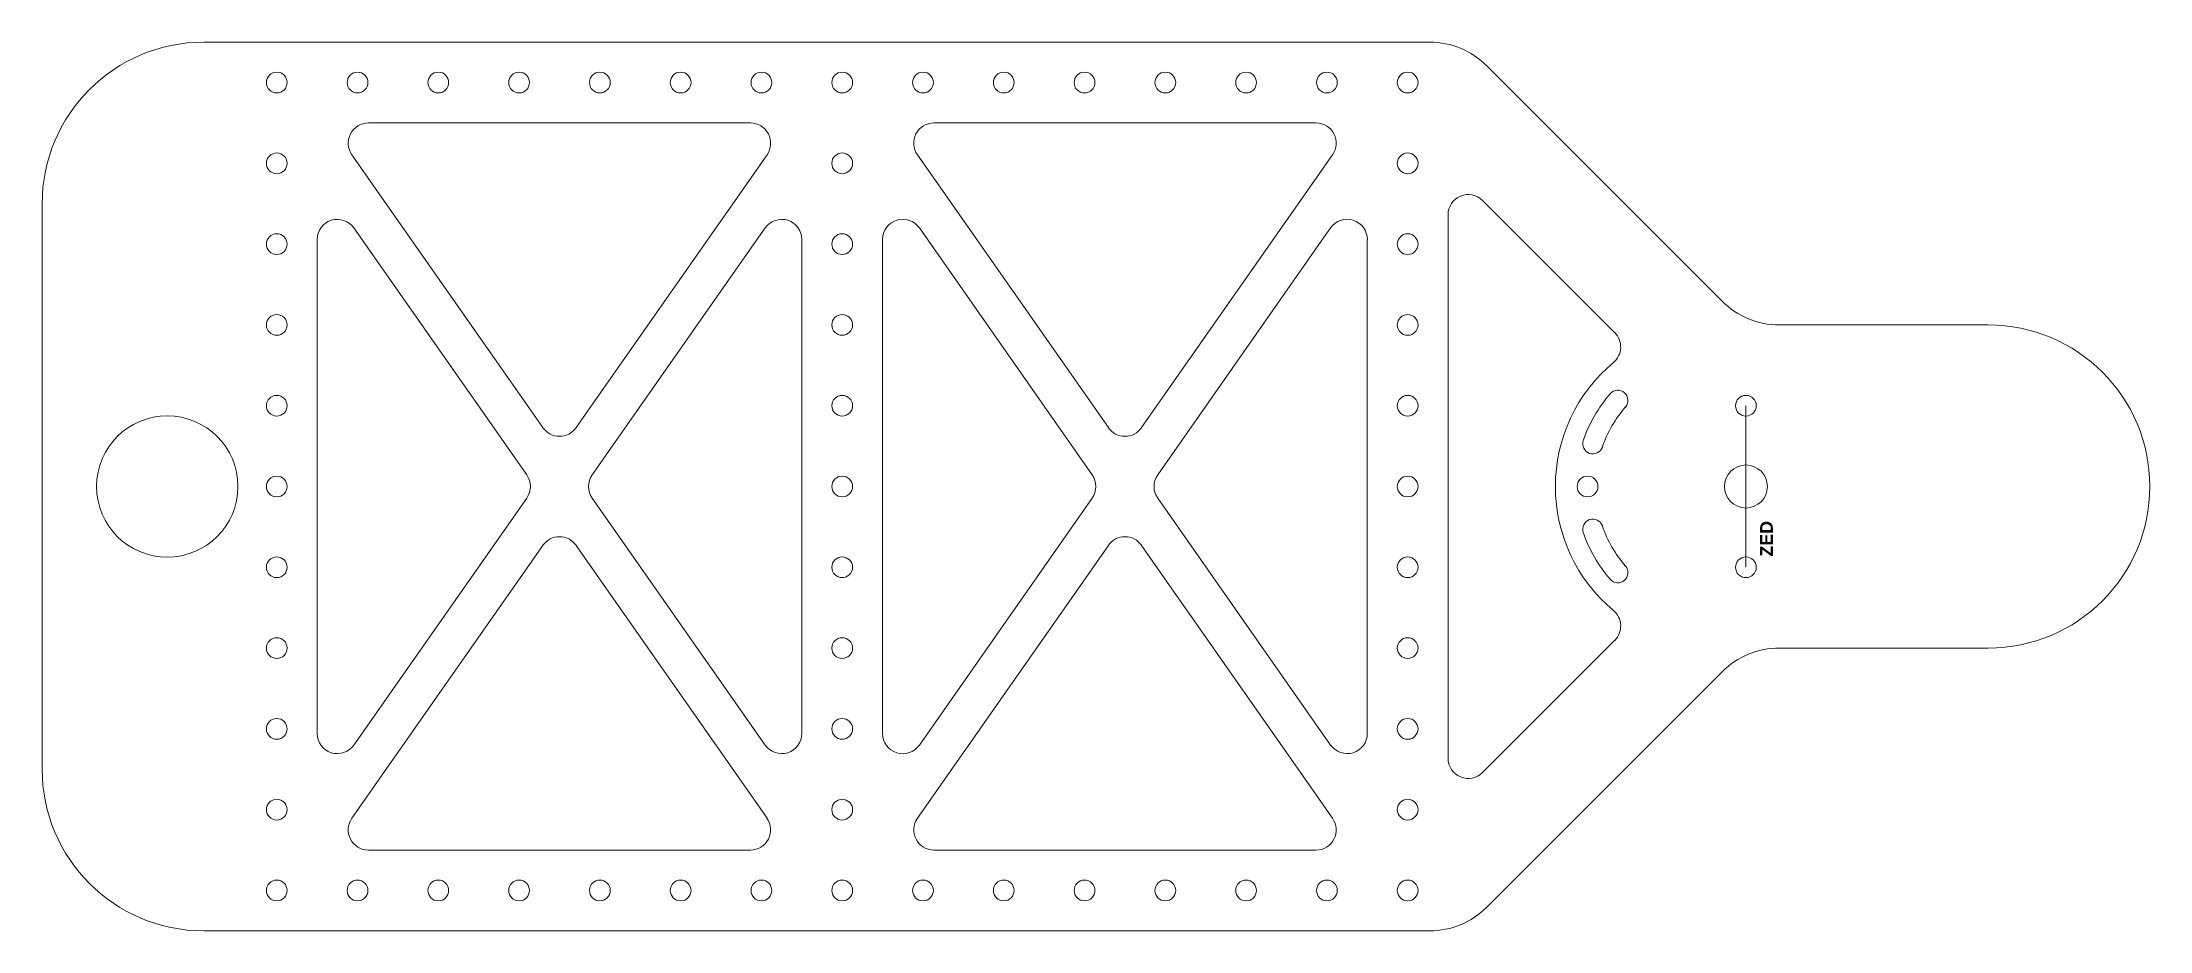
# Model space of a CAD drawing. Header units: millimetres. Extents: x 0 to 331, y 0 to 140.
import ezdxf

# ---------------------------------------------------------------- set-up
doc = ezdxf.new("R2010")
doc.units = ezdxf.units.MM
doc.layers.add('CUT', color=1, linetype='Continuous', lineweight=0)
doc.layers.add('ENGRAVE', color=5, linetype='Continuous', lineweight=0)
doc.styles.get("Standard").update_dxf_attribs({"font": 'arial.ttf'})

msp = doc.modelspace()

# ---------------------------------------------------------------- linework, layer by layer
at = {"layer": 'CUT', "lineweight": 0}
for p, q in [((218.15, 139.7), (25.4, 139.7)), ((264.14, 98.97), (227.13, 135.98)), ((111.36, 127), (51.3, 127)), ((200.26, 127), (140.2, 127)), ((48.7, 122), (78.73, 79.1)), ((83.93, 79.1), (113.96, 122)), ((137.6, 122), (167.63, 79.1)), ((172.83, 79.1), (202.86, 122)), ((0, 114.3), (0, 25.4)), ((247.24, 94.03), (226.45, 114.82)), ((76.18, 71.67), (49.01, 110.49)), ((113.65, 110.49), (86.48, 71.67)), ((165.08, 71.67), (137.91, 110.49)), ((202.55, 110.49), (175.38, 71.67)), ((221.03, 112.57), (221.03, 27.13)), ((43.23, 108.67), (43.23, 31.03)), ((119.43, 31.03), (119.43, 108.67)), ((132.13, 108.67), (132.13, 31.03)), ((208.33, 31.03), (208.33, 108.67)), ((305.96, 95.25), (273.12, 95.25)), ((49.01, 29.21), (76.18, 68.03)), ((86.48, 68.03), (113.65, 29.21)), ((137.91, 29.21), (165.08, 68.03)), ((175.38, 68.03), (202.55, 29.21)), ((78.73, 60.6), (48.7, 17.7)), ((113.96, 17.7), (83.93, 60.6)), ((167.63, 60.6), (137.6, 17.7)), ((202.86, 17.7), (172.83, 60.6)), ((226.45, 24.88), (247.24, 45.67)), ((273.12, 44.45), (305.96, 44.45)), ((227.13, 3.72), (264.14, 40.73)), ((51.3, 12.7), (111.36, 12.7)), ((140.2, 12.7), (200.26, 12.7)), ((25.4, 0), (218.15, 0))]:
    msp.add_line(p, q, dxfattribs=at)
for centre, radius in [((36.88, 133.35), 1.63), ((49.58, 133.35), 1.63), ((62.28, 133.35), 1.63), ((74.98, 133.35), 1.63), ((87.68, 133.35), 1.63), ((100.38, 133.35), 1.63), ((113.08, 133.35), 1.63), ((125.78, 133.35), 1.63), ((138.48, 133.35), 1.63), ((151.18, 133.35), 1.63), ((163.88, 133.35), 1.63), ((176.58, 133.35), 1.63), ((189.28, 133.35), 1.63), ((201.98, 133.35), 1.63), ((214.68, 133.35), 1.63), ((36.88, 120.65), 1.63), ((125.78, 120.65), 1.63), ((214.68, 120.65), 1.63), ((36.88, 107.95), 1.63), ((125.78, 107.95), 1.63), ((214.68, 107.95), 1.63), ((36.88, 95.25), 1.63), ((125.78, 95.25), 1.63), ((214.68, 95.25), 1.63), ((36.88, 82.55), 1.63), ((125.78, 82.55), 1.63), ((214.68, 82.55), 1.63), ((267.86, 82.55), 1.63), ((19.67, 69.85), 11.11), ((267.86, 69.85), 3.38), ((36.88, 69.85), 1.63), ((125.78, 69.85), 1.63), ((214.68, 69.85), 1.63), ((242.96, 69.85), 1.63), ((36.88, 57.15), 1.63), ((125.78, 57.15), 1.63), ((214.68, 57.15), 1.63), ((267.86, 57.15), 1.63), ((36.88, 44.45), 1.63), ((125.78, 44.45), 1.63), ((214.68, 44.45), 1.63), ((36.88, 31.75), 1.63), ((125.78, 31.75), 1.63), ((214.68, 31.75), 1.63), ((36.88, 19.05), 1.63), ((125.78, 19.05), 1.63), ((214.68, 19.05), 1.63), ((36.88, 6.35), 1.63), ((49.58, 6.35), 1.63), ((62.28, 6.35), 1.63), ((74.98, 6.35), 1.63), ((87.68, 6.35), 1.63), ((100.38, 6.35), 1.63), ((113.08, 6.35), 1.63), ((125.78, 6.35), 1.63), ((138.48, 6.35), 1.63), ((151.18, 6.35), 1.63), ((163.88, 6.35), 1.63), ((176.58, 6.35), 1.63), ((189.28, 6.35), 1.63), ((201.98, 6.35), 1.63), ((214.68, 6.35), 1.63)]:
    msp.add_circle(centre, radius, dxfattribs=at)
for centre, radius, start, end in [((25.4, 114.3), 25.4, 90, 180), ((218.15, 127), 12.7, 45, 90), ((51.3, 123.82), 3.18, 90, 214.992), ((111.36, 123.82), 3.18, 325.008, 90), ((140.2, 123.82), 3.18, 90, 214.992), ((200.26, 123.82), 3.18, 325.008, 90), ((224.21, 112.57), 3.18, 45, 180), ((46.41, 108.67), 3.17, 34.992, 180), ((116.26, 108.67), 3.17, 0, 145.008), ((135.31, 108.67), 3.18, 34.992, 180), ((205.16, 108.67), 3.18, 0, 145.008), ((273.12, 107.95), 12.7, 225, 270), ((244.99, 91.79), 3.18, 309.8481, 45), ((305.96, 69.85), 25.4, 270, 90), ((263.3, 69.85), 25.4, 129.8481, 230.1519), ((263.3, 69.85), 22.22, 138.9816, 161.0184), ((247.73, 83.39), 1.59, 318.9816, 138.9816), ((263.3, 69.85), 19.05, 138.9816, 161.0184), ((81.33, 80.92), 3.18, 214.992, 325.008), ((170.23, 80.92), 3.18, 214.992, 325.008), ((243.79, 76.56), 1.59, 161.0184, 341.0184), ((73.58, 69.85), 3.17, 325.008, 34.992), ((89.08, 69.85), 3.18, 145.008, 214.992), ((162.48, 69.85), 3.18, 325.008, 34.992), ((177.98, 69.85), 3.17, 145.008, 214.992), ((243.79, 63.14), 1.59, 18.9816, 198.9816), ((263.3, 69.85), 19.05, 198.9816, 221.0184), ((81.33, 58.78), 3.18, 34.992, 145.008), ((170.23, 58.78), 3.18, 34.992, 145.008), ((263.3, 69.85), 22.23, 198.9816, 221.0184), ((247.73, 56.31), 1.59, 221.0184, 41.0184), ((244.99, 47.91), 3.18, 315, 50.1519), ((273.12, 31.75), 12.7, 90, 135), ((46.41, 31.03), 3.17, 180, 325.008), ((116.26, 31.03), 3.17, 214.992, 0), ((135.31, 31.03), 3.18, 180, 325.008), ((205.16, 31.03), 3.17, 214.992, 0), ((224.21, 27.13), 3.18, 180, 315), ((25.4, 25.4), 25.4, 180, 270), ((51.3, 15.87), 3.18, 145.008, 270), ((111.36, 15.87), 3.17, 270, 34.992), ((140.2, 15.87), 3.17, 145.008, 270), ((200.26, 15.87), 3.18, 270, 34.992), ((218.15, 12.7), 12.7, 270, 315)]:
    msp.add_arc(centre, radius, start, end, dxfattribs=at)
at = {"layer": 'ENGRAVE'}
msp.add_line((267.86, 82.55), (267.86, 57.15), dxfattribs=at)

# ---------------------------------------------------------------- texts
at = {"layer": 'ENGRAVE', "insert": (270.09, 58.84), "char_height": 2, "attachment_point": 1, "rotation": 90}
msp.add_mtext_dynamic_manual_height_columns('{\\fArial|b1|i0|c0|p34;ZED}', width=9.6447, gutter_width=12.5, heights=[0], dxfattribs=at)

doc.saveas('drawing.dxf')
